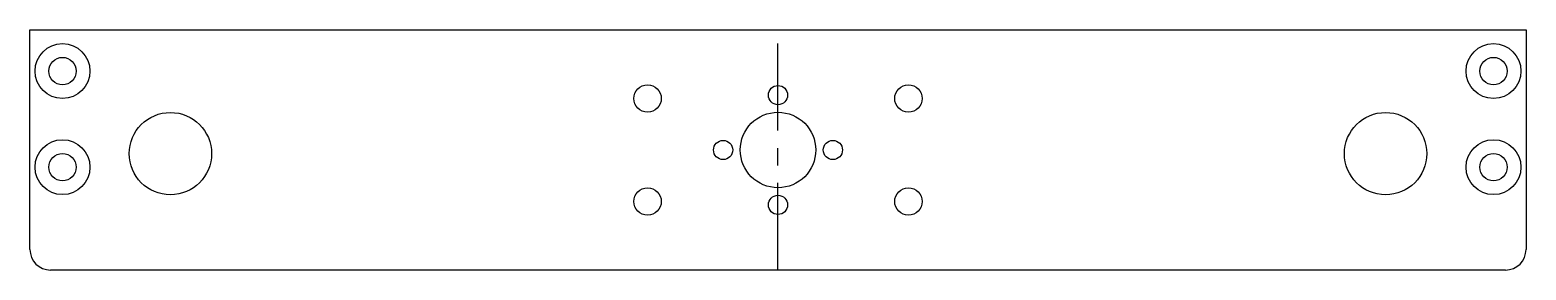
# Model space of a CAD drawing. Header units: millimetres. Extents: x 0 to 218, y 0 to 35.
import ezdxf

# ---------------------------------------------------------------- set-up
doc = ezdxf.new("R2010")
doc.units = ezdxf.units.MM
doc.linetypes.add('CENTERX2', pattern=[20.32, 12.7, -2.54, 2.54, -2.54])

msp = doc.modelspace()

# ---------------------------------------------------------------- linework, layer by layer
at = {"color": 7, "linetype": 'Continuous', "lineweight": 25}
for p, q in [((0, 35), (218, 35)), ((0, 3), (0, 35)), ((218, 35), (218, 3)), ((215, 0), (3, 0))]:
    msp.add_line(p, q, dxfattribs=at)
at = {"color": 7, "linetype": 'CENTERX2'}
msp.add_line((109, 0), (109, 35), dxfattribs=at)
at = {"color": 7, "linetype": 'Continuous', "lineweight": 25}
for centre, radius in [((4.75, 29), 4), ((213.25, 29), 4), ((4.75, 29), 2), ((213.25, 29), 2), ((90, 25), 2), ((109, 25.5), 1.4), ((128, 25), 2), ((20.47, 16.97), 6), ((109, 17.5), 5.5), ((197.53, 16.97), 6), ((4.75, 15), 4), ((101, 17.5), 1.4), ((117, 17.5), 1.4), ((213.25, 15), 4), ((4.75, 15), 2), ((213.25, 15), 2), ((90, 10), 2), ((128, 10), 2), ((109, 9.5), 1.4)]:
    msp.add_circle(centre, radius, dxfattribs=at)
at = {"color": 7, "linetype": 'Continuous'}
msp.add_circle((109, 17.5), 5.5, dxfattribs=at)
at = {"color": 7, "linetype": 'Continuous', "lineweight": 25}
for centre, start, end in [((3, 3), 180, 270), ((215, 3), 270, 0)]:
    msp.add_arc(centre, 3, start, end, dxfattribs=at)

doc.saveas('drawing.dxf')
